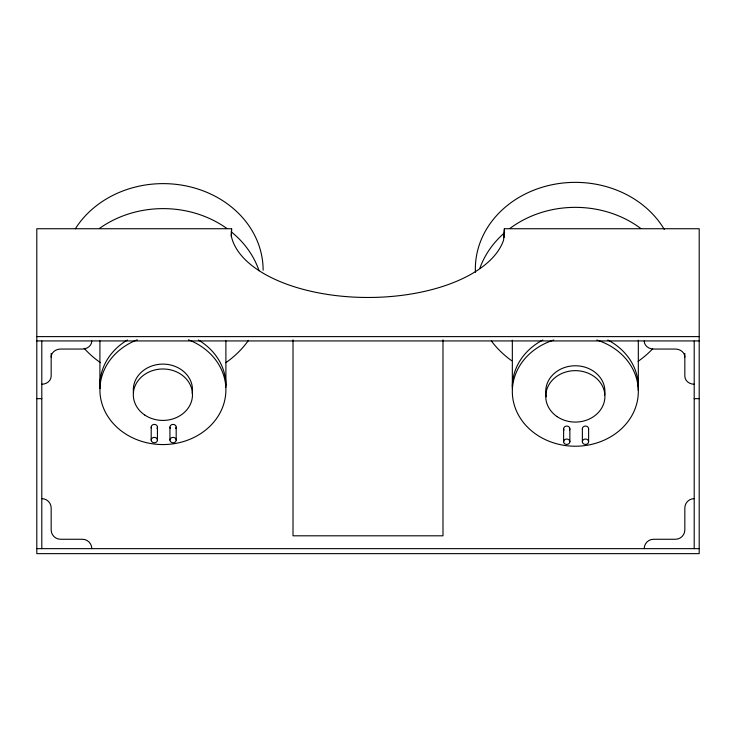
<?xml version="1.0" encoding="UTF-8"?>
<svg xmlns="http://www.w3.org/2000/svg" width="736" height="736" viewBox="0 0 736 736"><rect width="100%" height="100%" fill="white"/><g stroke="black" fill="none" stroke-linecap="round" stroke-linejoin="round"><path stroke-width="1.1" d="M231.619 228.73L231.168 235.4A137.476 68.742 0 0 0 363.372 297.436A137.476 68.742 0 0 0 503.617 239.991L504.381 228.73L699.2 228.73L699.2 553.638L36.8 553.638L36.8 228.73L231.619 228.73L231.398 236.394M504.077 237.572L504.381 228.73M36.8 336.61L699.2 336.61M36.8 340.934L699.2 340.934M36.8 398.664L41.796 398.664M694.204 398.664L699.2 398.664M36.8 548.642L699.2 548.642M694.204 340.934L694.204 548.642M684.83 353.39L684.83 376.114A9.375 8.114 0 0 0 694.204 384.229M638.324 340.179L638.324 386.897M588.616 428.775L588.616 441.738A3.128 2.714 0 0 1 583.924 444.084A3.128 2.714 0 0 1 583.924 439.383A3.128 2.714 0 0 1 588.616 441.738M582.369 428.775L582.369 441.738M569.866 428.775L569.866 441.738A3.128 2.714 0 0 1 565.184 444.084A3.128 2.714 0 0 1 565.184 439.383A3.128 2.714 0 0 1 569.866 441.738M563.62 428.775L563.62 441.738M512.339 340.179L512.339 386.897M442.989 339.83L442.989 535.808L293.011 535.808L293.011 339.83M225.897 340.796L225.897 385.241M176.189 427.11L176.189 440.073A3.128 2.714 0 0 1 171.506 442.428A3.128 2.714 0 0 1 171.506 437.727A3.128 2.714 0 0 1 176.189 440.073M169.942 427.11L169.942 440.073M157.44 427.11L157.44 440.073A3.128 2.714 0 0 1 152.757 442.428A3.128 2.714 0 0 1 152.757 437.727A3.128 2.714 0 0 1 157.44 440.073M151.193 427.11L151.193 440.073M99.912 340.796L99.912 385.241M51.17 353.39L51.17 376.114A9.375 8.114 0 0 1 41.796 384.229M41.796 340.934L41.796 548.642M51.17 357.172A9.375 8.114 0 0 1 60.545 349.057L82.414 349.057A9.375 8.114 0 0 0 91.788 340.934M644.212 340.934A9.375 8.114 0 0 0 653.586 349.057L675.455 349.057A9.375 8.114 0 0 1 684.83 357.172M607.826 340.004A62.992 54.74 0 0 1 638.204 390.19M512.385 389.086A62.992 54.74 0 0 1 542.828 340.004M596.859 340.041A62.992 54.74 0 0 1 625.858 424.175A62.992 54.74 0 0 1 524.796 424.175A62.992 54.74 0 0 1 553.794 340.041M546.379 396.814A29.596 25.723 0 0 1 574.31 365.783A29.596 25.723 0 0 1 604.633 395.076M564.034 430.128A3.128 2.714 0 0 1 566.738 426.061A3.128 2.714 0 0 1 569.452 430.128M582.47 429.474A3.128 2.714 0 0 1 585.488 426.061A3.128 2.714 0 0 1 588.506 429.474M475.419 272.329A99.986 86.59 0 0 1 549.958 185.196A99.986 86.59 0 0 1 664.286 229.43M652.703 348.781A99.986 86.59 0 0 1 638.075 361.358M511.658 360.704A99.986 86.59 0 0 1 491.326 340.906M479.78 268.447A99.986 86.59 0 0 1 504.629 232.723M509.836 228.519A99.986 86.59 0 0 1 640.826 228.519M100.032 388.534A62.992 54.74 0 0 1 127.438 340.004M198.37 340.004A62.992 54.74 0 0 1 225.842 387.43M188.536 339.82A62.992 54.74 0 0 1 212.538 423.531A62.992 54.74 0 0 1 113.27 423.531A62.992 54.74 0 0 1 137.273 339.82M133.529 392.95A29.596 25.723 0 0 1 163.171 364.108A29.596 25.723 0 0 1 192.206 393.42M151.303 427.818A3.128 2.714 0 0 1 154.726 424.424A3.128 2.714 0 0 1 157.026 428.472M170.356 428.472A3.128 2.714 0 0 1 173.061 424.396A3.128 2.714 0 0 1 175.775 428.472M75.348 228.786A99.986 86.59 0 0 1 187.827 186.3A99.986 86.59 0 0 1 263.129 270.213M248.474 340.345A99.986 86.59 0 0 1 225.897 362.627M100.4 362.627A99.986 86.59 0 0 1 84.208 348.349M99.47 228.445A99.986 86.59 0 0 1 226.817 228.445M231.297 231.849A99.986 86.59 0 0 1 259.054 270.738M41.796 498.649A9.375 9.375 0 0 1 51.17 508.024L51.17 529.892A9.375 9.375 0 0 0 60.545 539.267L82.414 539.267A9.375 9.375 0 0 1 91.788 548.642M694.204 498.649A9.375 9.375 0 0 0 684.83 508.024L684.83 529.892A9.375 9.375 0 0 1 675.455 539.267L653.586 539.267A9.375 9.375 0 0 0 644.212 548.642M557.097 416.622A29.596 25.723 0 0 0 604.633 399.952A29.596 25.723 0 0 0 564.254 372.508A29.596 25.723 0 0 0 557.097 416.622M144.67 414.966A29.596 25.723 0 0 0 192.206 398.286A29.596 25.723 0 0 0 151.828 370.852A29.596 25.723 0 0 0 144.67 414.966"/></g></svg>
